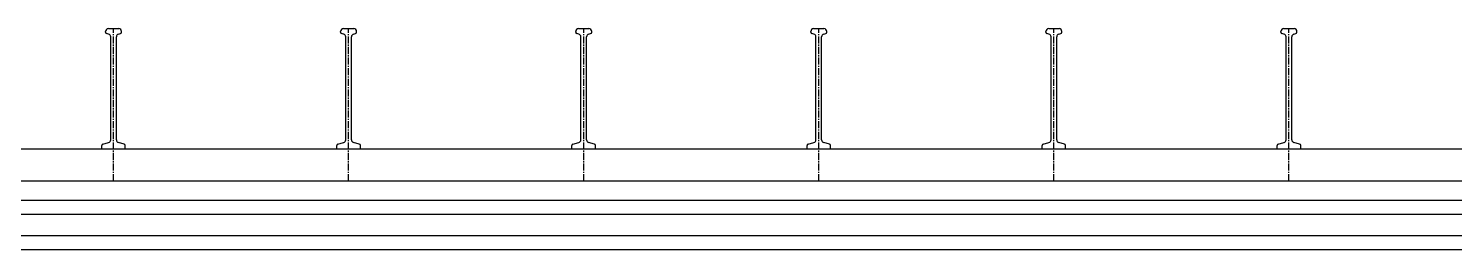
# Model space of a CAD drawing. Header units: millimetres. Extents: x -218 to 5925, y 437 to 3483.
# Drawn here: x 1299 to 2815, y 437 to 671 of the extents above; entities that cross this region are included whole.
import ezdxf

# ---------------------------------------------------------------- set-up
doc = ezdxf.new("R2010")
doc.units = ezdxf.units.MM
doc.header["$LTSCALE"] = 10
doc.linetypes.add('MITTE2', pattern=[1.125, 0.75, -0.125, 0.125, -0.125])
doc.layers.add('HALFEN', color=2, linetype='CONTINUOUS')

msp = doc.modelspace()

# ---------------------------------------------------------------- linework, layer by layer
at = {"layer": 'HALFEN'}
for p, q in [((1380.6, 667.4), (1380.6, 668.2)), ((1383.6, 671.2), (1394.6, 671.2)), ((1397.6, 667.4), (1397.6, 668.2)), ((1630.6, 667.4), (1630.6, 668.2)), ((1633.6, 671.2), (1644.6, 671.2)), ((1647.6, 667.4), (1647.6, 668.2)), ((1880.6, 667.4), (1880.6, 668.2)), ((1883.6, 671.2), (1894.6, 671.2)), ((1897.6, 667.4), (1897.6, 668.2)), ((2130.6, 667.4), (2130.6, 668.2)), ((2133.6, 671.2), (2144.6, 671.2)), ((2147.6, 667.4), (2147.6, 668.2)), ((2380.6, 667.4), (2380.6, 668.2)), ((2383.6, 671.2), (2394.6, 671.2)), ((2397.6, 667.4), (2397.6, 668.2)), ((2630.6, 667.4), (2630.6, 668.2)), ((2633.6, 671.2), (2644.6, 671.2)), ((2647.6, 667.4), (2647.6, 668.2)), ((1383.8, 665.4), (1381.7, 666)), ((1386.1, 553.1), (1386.1, 662.5)), ((1392.1, 553.1), (1392.1, 662.5)), ((1394.3, 665.4), (1396.5, 666)), ((1633.8, 665.4), (1631.7, 666)), ((1636.1, 553.1), (1636.1, 662.5)), ((1642.1, 553.1), (1642.1, 662.5)), ((1644.3, 665.4), (1646.5, 666)), ((1883.8, 665.4), (1881.7, 666)), ((1886.1, 553.1), (1886.1, 662.5)), ((1892.1, 553.1), (1892.1, 662.5)), ((1894.3, 665.4), (1896.5, 666)), ((2133.8, 665.4), (2131.7, 666)), ((2136.1, 553.1), (2136.1, 662.5)), ((2142.1, 553.1), (2142.1, 662.5)), ((2144.3, 665.4), (2146.5, 666)), ((2383.8, 665.4), (2381.7, 666)), ((2386.1, 553.1), (2386.1, 662.5)), ((2392.1, 553.1), (2392.1, 662.5)), ((2394.3, 665.4), (2396.5, 666)), ((2633.8, 665.4), (2631.7, 666)), ((2636.1, 553.1), (2636.1, 662.5)), ((2642.1, 553.1), (2642.1, 662.5)), ((2644.3, 665.4), (2646.5, 666)), ((1376.6, 543.2), (1376.6, 547.1)), ((1377.7, 548.5), (1383.8, 550.2)), ((1400.5, 548.5), (1394.3, 550.2)), ((1401.6, 543.2), (1401.6, 547.1)), ((1626.6, 543.2), (1626.6, 547.1)), ((1627.7, 548.5), (1633.8, 550.2)), ((1650.5, 548.5), (1644.3, 550.2)), ((1651.6, 543.2), (1651.6, 547.1)), ((1876.6, 543.2), (1876.6, 547.1)), ((1877.7, 548.5), (1883.8, 550.2)), ((1900.5, 548.5), (1894.3, 550.2)), ((1901.6, 543.2), (1901.6, 547.1)), ((2126.6, 543.2), (2126.6, 547.1)), ((2127.7, 548.5), (2133.8, 550.2)), ((2150.5, 548.5), (2144.3, 550.2)), ((2151.6, 543.2), (2151.6, 547.1)), ((2376.6, 543.2), (2376.6, 547.1)), ((2377.7, 548.5), (2383.8, 550.2)), ((2400.5, 548.5), (2394.3, 550.2)), ((2401.6, 543.2), (2401.6, 547.1)), ((2626.6, 543.2), (2626.6, 547.1)), ((2627.7, 548.5), (2633.8, 550.2)), ((2650.5, 548.5), (2644.3, 550.2)), ((2651.6, 543.2), (2651.6, 547.1)), ((5924.7, 543.2), (-145.3, 543.2)), ((5924.7, 509.2), (-145.3, 509.2)), ((-145.3, 489.2), (5924.7, 489.2)), ((-145.3, 474.2), (5924.7, 474.2)), ((-145.3, 451.7), (5924.7, 451.7)), ((-145.3, 436.7), (5924.7, 436.7))]:
    msp.add_line(p, q, dxfattribs=at)
at = {"layer": 'HALFEN', "color": 1, "linetype": 'MITTE2'}
for p, q in [((1389.1, 509.2), (1389.1, 671.2)), ((1639.1, 509.2), (1639.1, 671.2)), ((1889.1, 509.2), (1889.1, 671.2)), ((2139.1, 509.2), (2139.1, 671.2)), ((2389.1, 509.2), (2389.1, 671.2)), ((2639.1, 509.2), (2639.1, 671.2))]:
    msp.add_line(p, q, dxfattribs=at)
at = {"layer": 'HALFEN'}
for centre, radius, start, end in [((1383.6, 668.2), 3, 90, 180), ((1382.1, 667.4), 1.5, 180, 255), ((1394.6, 668.2), 3, 0, 90), ((1396.1, 667.4), 1.5, 285, 0), ((1633.6, 668.2), 3, 90, 180), ((1632.1, 667.4), 1.5, 180, 255), ((1644.6, 668.2), 3, 0, 90), ((1646.1, 667.4), 1.5, 285, 0), ((1883.6, 668.2), 3, 90, 180), ((1882.1, 667.4), 1.5, 180, 255), ((1894.6, 668.2), 3, 0, 90), ((1896.1, 667.4), 1.5, 285, 0), ((2133.6, 668.2), 3, 90, 180), ((2132.1, 667.4), 1.5, 180, 255), ((2144.6, 668.2), 3, 0, 90), ((2146.1, 667.4), 1.5, 285, 0), ((2383.6, 668.2), 3, 90, 180), ((2382.1, 667.4), 1.5, 180, 255), ((2394.6, 668.2), 3, 0, 90), ((2396.1, 667.4), 1.5, 285, 0), ((2633.6, 668.2), 3, 90, 180), ((2632.1, 667.4), 1.5, 180, 255), ((2644.6, 668.2), 3, 0, 90), ((2646.1, 667.4), 1.5, 285, 0), ((1383.1, 662.5), 3, 0, 75), ((1395.1, 662.5), 3, 105, 180), ((1633.1, 662.5), 3, 0, 75), ((1645.1, 662.5), 3, 105, 180), ((1883.1, 662.5), 3, 0, 75), ((1895.1, 662.5), 3, 105, 180), ((2133.1, 662.5), 3, 0, 75), ((2145.1, 662.5), 3, 105, 180), ((2383.1, 662.5), 3, 0, 75), ((2395.1, 662.5), 3, 105, 180), ((2633.1, 662.5), 3, 0, 75), ((2645.1, 662.5), 3, 105, 180), ((1378.1, 547.1), 1.5, 105, 180), ((1383.1, 553.1), 3, 285, 0), ((1395.1, 553.1), 3, 180, 255), ((1400.1, 547.1), 1.5, 0, 75), ((1628.1, 547.1), 1.5, 105, 180), ((1633.1, 553.1), 3, 285, 0), ((1645.1, 553.1), 3, 180, 255), ((1650.1, 547.1), 1.5, 0, 75), ((1878.1, 547.1), 1.5, 105, 180), ((1883.1, 553.1), 3, 285, 0), ((1895.1, 553.1), 3, 180, 255), ((1900.1, 547.1), 1.5, 0, 75), ((2128.1, 547.1), 1.5, 105, 180), ((2133.1, 553.1), 3, 285, 0), ((2145.1, 553.1), 3, 180, 255), ((2150.1, 547.1), 1.5, 0, 75), ((2378.1, 547.1), 1.5, 105, 180), ((2383.1, 553.1), 3, 285, 0), ((2395.1, 553.1), 3, 180, 255), ((2400.1, 547.1), 1.5, 0, 75), ((2628.1, 547.1), 1.5, 105, 180), ((2633.1, 553.1), 3, 285, 0), ((2645.1, 553.1), 3, 180, 255), ((2650.1, 547.1), 1.5, 0, 75)]:
    msp.add_arc(centre, radius, start, end, dxfattribs=at)

doc.saveas('drawing.dxf')
